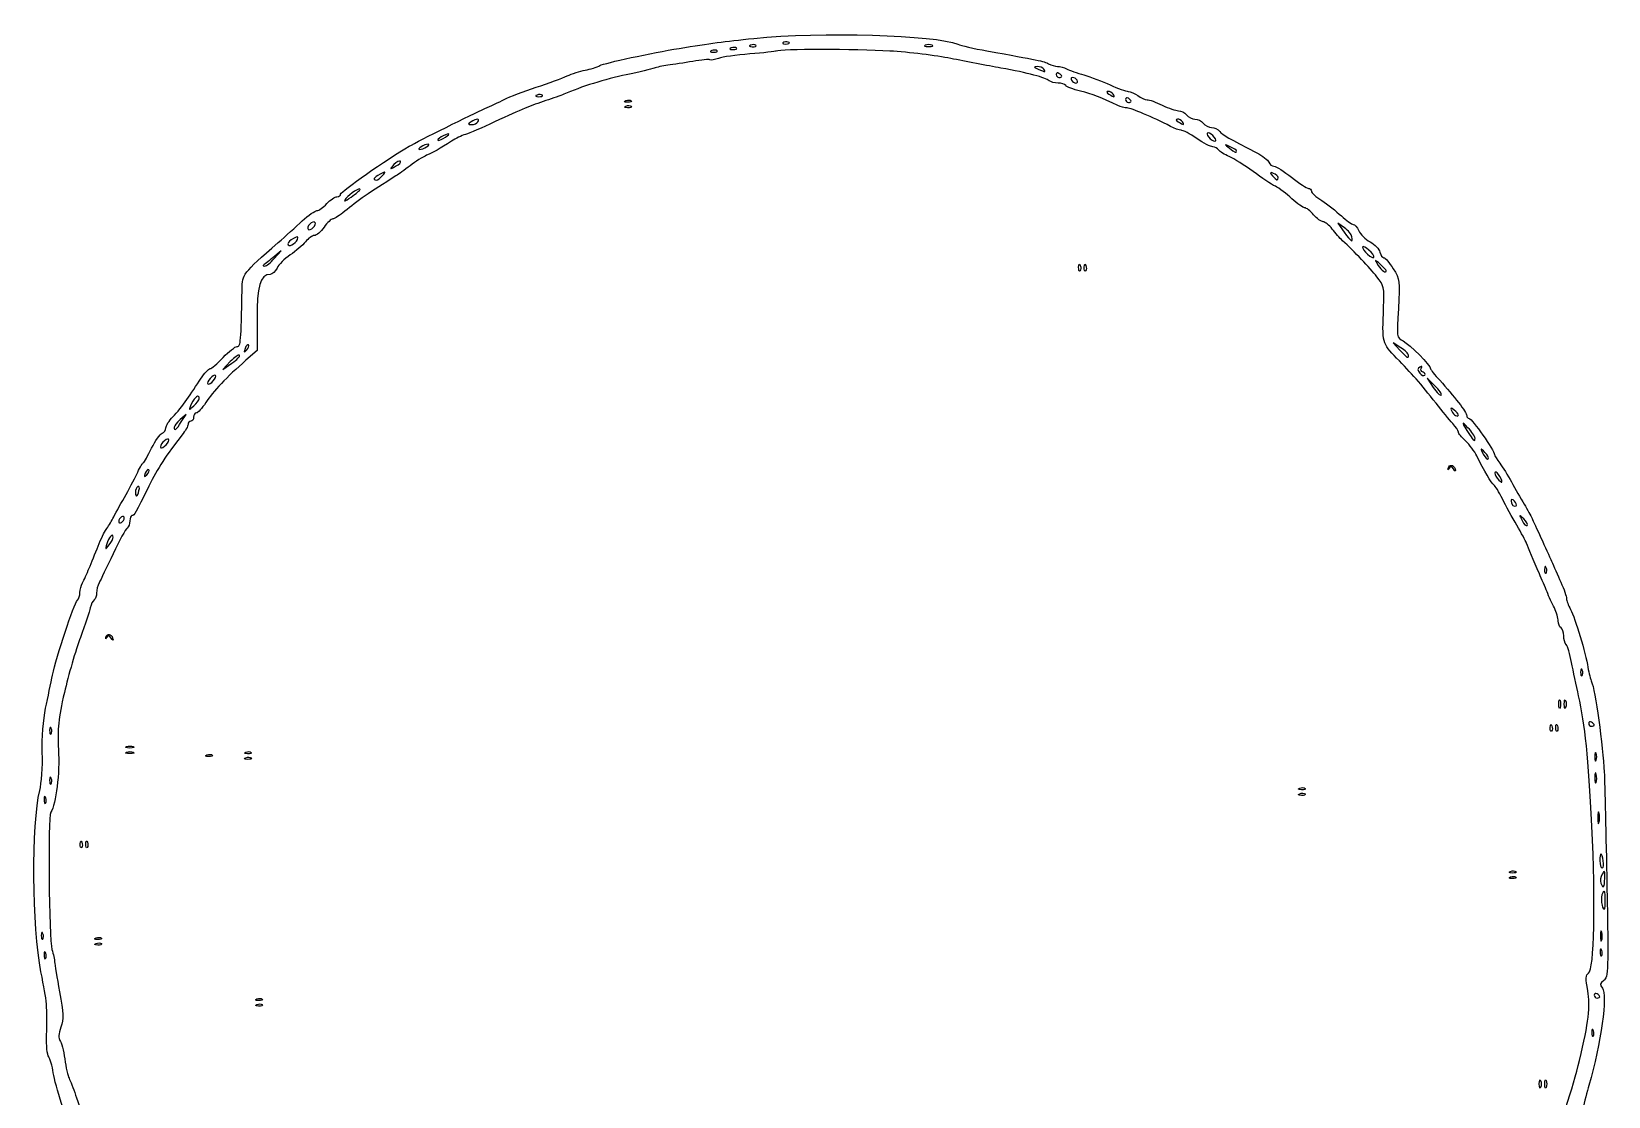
# Model space of a CAD drawing. Extents: x 1 to 569, y 1 to 773.
# Drawn here: x 1 to 569, y 388 to 773 of the extents above; entities that cross this region are included whole.
import ezdxf

# ---------------------------------------------------------------- set-up
doc = ezdxf.new("R2010")
doc.units = 0
doc.layers.add('Image', color=7, linetype='CONTINUOUS')

msp = doc.modelspace()

# ---------------------------------------------------------------- linework, layer by layer
at = {"layer": 'Image', "color": 7}
for points in [[(261.728334, 767.601734)], [(273.728296, 768.60173)], [(325.248961, 767.659847)], [(247.728377, 765.60174)], [(254.728352, 766.601737)], [(365.498827, 758.997595)], [(371.998809, 756.438586)], [(377.498789, 754.997607)], [(184.728579, 749.601794)], [(214.811815, 747.680741)], [(214.811815, 745.680747)], [(390.498752, 749.997623)], [(396.998726, 747.438614)], [(161.49948, 739.997655)], [(415.49867, 739.997655)], [(150.999514, 735.568036)], [(426.99863, 734.497672)], [(142.999545, 730.997683)], [(434.998607, 729.462504)], [(133.56141, 725.769195)], [(127.12715, 720.661436)], [(449.998559, 719.890729)], [(118.999621, 715.60101)], [(102.812168, 702.935272)], [(96.399869, 697.598244)], [(476.597787, 698.522099)], [(88.075405, 690.747811)], [(483.498454, 692.997804)], [(378.077779, 687.581156)], [(380.077776, 687.581156)], [(488.998434, 686.342835)], [(78.80662, 659.524368)], [(75.527031, 655.803983)], [(496.998411, 655.882912)], [(66.999785, 648.242837)], [(502.242169, 649.72025)], [(506.545228, 644.778253)], [(60.999804, 640.152958)], [(54.539618, 631.747997)], [(514.998354, 634.375546)], [(520.998334, 625.942258)], [(49.99984, 625.242908)], [(524.571983, 620.771842)], [(42.806735, 614.524512)], [(511.348363, 615.048048)], [(529.952466, 612.083713)], [(39.289984, 606.999457)], [(535.181614, 603.214759)], [(33.999891, 597.116138)], [(538.571933, 596.771919)], [(29.999904, 590.248283)], [(546.68132, 579.185661)], [(27.349913, 554.048246)], [(559.681276, 542.185782)], [(551.156128, 529.998321)], [(553.156116, 529.998321)], [(7.683089, 521.185849)], [(548.077238, 521.581675)], [(550.077226, 521.581675)], [(563.998194, 522.439327)], [(34.749888, 514.660652)], [(34.749888, 512.660656)], [(77.812251, 512.681498)], [(564.66051, 512.248375)], [(63.812295, 511.681527)], [(77.812251, 510.681532)], [(7.683089, 503.185906)], [(564.691259, 504.729371)], [(5.683096, 496.185924)], [(457.811037, 499.681565)], [(457.811037, 497.681569)], [(565.687519, 490.748441)], [(18.078886, 479.581809)], [(20.078879, 479.581809)], [(567.242931, 473.498496)], [(533.810791, 469.681661)], [(533.810791, 467.681665)], [(567.781662, 467.248519)], [(567.967774, 459.748543)], [(4.683099, 447.186083)], [(23.812424, 445.681738)], [(23.812424, 443.681742)], [(566.691346, 447.729554)], [(5.683096, 440.186108)], [(566.681258, 441.186102)], [(81.812236, 423.681803)], [(81.812236, 421.681815)], [(565.99819, 424.439631)], [(563.68129, 412.186193)], [(544.156145, 392.998757)], [(546.156141, 392.998757)]]:
    msp.add_lwpolyline(points, close=True, dxfattribs=at)
for points in [[(473.96987, 701.730366), (471.565693, 703.414324), (473.85017, 700.206058)], [(88.075405, 690.747811), (90.499713, 693.497805), (87.499722, 690.997808)], [(81.854655, 668.764279), (81.918105, 657.49792), (77.867443, 653.997929)], [(494.248418, 658.527112), (491.498424, 660.286328), (493.922731, 657.642129)], [(72.219466, 653.54478), (69.499778, 650.697699), (72.807342, 652.956902)], [(506.545228, 644.778253), (503.698147, 647.497947), (505.95735, 644.190375)], [(54.539618, 631.747997), (56.309423, 634.497991), (54.154629, 632.593005)]]:
    msp.add_lwpolyline(points, dxfattribs=at)
for points in [[(233.999251, 766.48917), (245.459207, 768.347546), (250.076799, 768.96502), (260.999164, 770.099658)], [(259.811671, 767.680681), (259.013943, 767.361455), (259.25089, 767.1245), (260.415839, 767.076516)], [(261.728334, 767.601734), (261.396041, 767.934024), (260.533536, 767.969551), (259.811671, 767.680681)], [(260.415839, 767.076516), (261.46999, 767.033095), (262.060621, 767.269443), (261.728334, 767.601734)], [(260.999164, 770.099658), (284.835506, 772.575826), (326.695901, 771.371876), (334.498929, 767.985726)], [(271.811632, 768.680677), (271.013905, 768.361452), (271.250852, 768.124496), (272.4158, 768.076512)], [(273.728296, 768.60173), (273.396002, 768.934021), (272.533497, 768.969547), (271.811632, 768.680677)], [(272.4158, 768.076512), (273.469952, 768.033091), (274.060583, 768.269439), (273.728296, 768.60173)], [(322.748964, 767.659847), (322.061471, 767.382436), (322.62397, 767.155463), (323.998963, 767.155463)], [(325.248961, 767.659847), (324.561461, 767.937259), (323.436464, 767.937259), (322.748964, 767.659847)], [(323.998963, 767.155463), (325.373956, 767.155463), (325.936454, 767.382436), (325.248961, 767.659847)], [(334.498929, 767.985726), (335.598928, 767.508378), (340.323913, 766.436056), (344.998895, 765.602788)], [(205.499342, 760.334669), (207.154887, 761.208279), (224.403752, 764.933139), (233.999251, 766.48917)], [(245.165298, 762.386708), (244.798954, 762.608596), (242.024225, 762.354001), (238.999237, 761.820946)], [(245.811713, 765.680687), (245.013986, 765.361461), (245.250932, 765.124506), (246.415881, 765.076522)], [(248.239448, 762.898822), (246.915012, 762.395272), (245.531641, 762.164822), (245.165298, 762.386708)], [(247.728377, 765.60174), (247.396075, 765.934031), (246.533578, 765.969557), (245.811713, 765.680687)], [(246.415881, 765.076522), (247.47004, 765.033098), (248.060663, 765.26945), (247.728377, 765.60174)], [(259.549171, 764.486532), (254.653255, 764.116841), (249.563883, 763.402371), (248.239448, 762.898822)], [(252.811688, 766.680684), (252.013961, 766.361458), (252.250915, 766.124503), (253.415856, 766.076519)], [(254.728352, 766.601737), (254.396058, 766.934028), (253.533561, 766.969554), (252.811688, 766.680684)], [(253.415856, 766.076519), (254.470015, 766.033098), (255.060646, 766.269446), (254.728352, 766.601737)], [(269.075266, 765.544622), (268.73182, 765.332364), (264.445081, 764.856223), (259.549171, 764.486532)], [(309.999005, 765.52423), (297.53322, 766.263337), (270.260157, 766.276927), (269.075266, 765.544622)], [(331.99894, 762.852792), (326.773954, 763.91446), (316.873985, 765.116607), (309.999005, 765.52423)], [(349.998882, 759.403362), (345.323892, 760.238881), (337.223918, 761.791126), (331.99894, 762.852792)], [(344.998895, 765.602788), (363.440729, 762.315719), (365.559142, 761.872617), (367.235252, 760.951673)], [(182.499413, 752.480088), (186.899402, 753.929817), (191.925953, 755.768391), (193.66954, 756.56581)], [(214.999314, 756.990371), (207.483986, 755.416234), (198.513557, 752.620196), (192.499386, 749.977257)], [(193.66954, 756.56581), (195.413134, 757.36323), (198.338125, 758.299981), (200.169522, 758.647481)], [(200.169522, 758.647481), (202.000926, 758.994979), (204.399343, 759.754215), (205.499342, 760.334669)], [(224.99928, 759.362202), (224.174282, 759.036902), (219.674297, 757.969579), (214.999314, 756.990371)], [(229.999266, 760.402703), (228.07427, 760.155726), (225.824277, 759.687501), (224.99928, 759.362202)], [(238.999237, 761.820946), (235.974242, 761.287888), (231.924255, 760.649679), (229.999266, 760.402703)], [(367.448821, 754.82903), (366.104675, 756.005398), (359.876905, 757.637948), (349.998882, 759.403362)], [(363.189817, 759.927307), (361.811329, 759.870007), (361.868434, 759.698202), (363.498839, 758.997595)], [(365.498827, 758.997595), (365.158913, 759.547593), (364.119852, 759.965963), (363.189817, 759.927307)], [(363.498839, 758.997595), (366.17474, 757.847719), (366.209487, 757.847719), (365.498827, 758.997595)], [(367.235252, 760.951673), (368.190291, 760.426928), (369.658884, 759.997591), (370.498814, 759.997591)], [(370.998815, 757.497599), (370.448811, 757.837517), (369.998813, 757.639074), (369.998813, 757.056617)], [(369.998813, 757.056617), (369.998813, 756.47416), (370.448811, 755.997604), (370.998815, 755.997604)], [(370.498814, 759.997591), (371.338744, 759.997591), (372.807336, 759.591452), (373.762376, 759.095058)], [(371.998809, 756.438586), (371.998809, 756.681126), (371.54881, 757.157681), (370.998815, 757.497599)], [(370.998815, 755.997604), (371.54881, 755.997604), (371.998809, 756.196045), (371.998809, 756.438586)], [(373.762376, 759.095058), (374.717408, 758.598666), (377.523794, 757.616009), (379.998786, 756.911376)], [(379.998786, 756.911376), (382.473778, 756.206743), (386.720482, 754.587889), (389.435901, 753.313922)], [(170.999452, 748.082141), (172.924449, 749.051283), (178.099432, 751.03036), (182.499413, 752.480088)], [(370.639791, 753.99761), (369.40726, 753.99761), (367.971322, 754.371749), (367.448821, 754.82903)], [(373.422784, 753.120608), (373.124675, 753.602959), (371.872329, 753.99761), (370.639791, 753.99761)], [(378.731785, 751.088535), (376.109943, 751.723825), (373.720901, 752.638258), (373.422784, 753.120608)], [(375.880767, 755.997604), (375.330771, 755.997604), (375.158879, 755.547606), (375.4988, 754.997607)], [(375.4988, 754.997607), (375.838714, 754.447609), (376.566827, 753.99761), (377.116823, 753.99761)], [(377.498789, 754.997607), (377.158875, 755.547606), (376.430762, 755.997604), (375.880767, 755.997604)], [(377.116823, 753.99761), (377.666818, 753.99761), (377.83871, 754.447609), (377.498789, 754.997607)], [(392.235177, 745.850498), (386.285161, 748.772895), (382.951286, 750.066124), (378.731785, 751.088535)], [(388.689735, 750.982306), (387.974125, 750.973104), (388.09747, 750.580081), (388.998757, 749.997623)], [(390.498752, 749.997623), (390.158831, 750.547621), (389.344776, 750.990729), (388.689735, 750.982306)], [(389.435901, 753.313922), (392.151334, 752.039956), (395.076325, 750.983308), (395.935882, 750.965817)], [(395.935882, 750.965817), (396.795447, 750.948327), (398.372234, 750.273327), (399.439849, 749.465822)], [(163.999477, 744.798594), (165.924466, 745.635403), (169.074456, 747.112999), (170.999452, 748.082141)], [(185.999404, 747.642686), (180.441502, 745.844797), (177.648841, 744.685449), (167.499461, 739.962597)], [(182.811915, 749.680741), (182.014187, 749.361516), (182.251134, 749.124559), (183.416083, 749.076576)], [(184.728579, 749.601791), (184.396277, 749.934081), (183.53378, 749.969608), (182.811915, 749.680741)], [(183.416083, 749.076576), (184.470242, 749.033159), (185.060865, 749.269503), (184.728579, 749.601794)], [(192.499386, 749.977257), (191.399387, 749.493861), (188.474397, 748.443305), (185.999404, 747.642686)], [(215.415983, 747.076576), (214.251034, 747.124554), (214.014087, 747.361516), (214.811815, 747.680741)], [(215.415983, 745.076582), (214.251034, 745.12456), (214.014087, 745.361522), (214.811815, 745.680747)], [(214.811815, 747.680744), (215.53368, 747.969614), (216.396177, 747.934088), (216.728479, 747.601794)], [(214.811815, 745.68075), (215.53368, 745.969621), (216.396177, 745.934094), (216.728479, 745.6018)], [(216.728479, 747.601794), (217.060765, 747.269503), (216.470134, 747.033155), (215.415983, 747.076576)], [(216.728479, 745.6018), (217.060765, 745.26951), (216.470134, 745.033161), (215.415983, 745.076582)], [(388.998757, 749.997623), (390.919868, 748.756102), (391.266045, 748.756102), (390.498752, 749.997623)], [(395.548111, 744.997638), (394.681039, 744.997638), (393.190209, 745.381426), (392.235177, 745.850498)], [(395.998732, 748.497627), (395.448736, 748.837546), (394.998738, 748.639103), (394.998738, 748.056646)], [(394.998738, 748.056646), (394.998738, 747.474189), (395.448736, 746.997632), (395.998732, 746.997632)], [(411.152974, 738.38185), (404.828776, 741.679868), (397.003046, 744.997638), (395.548111, 744.997638)], [(396.998726, 747.438614), (396.998726, 747.681155), (396.548728, 748.15771), (395.998732, 748.497627)], [(395.998732, 746.997632), (396.548728, 746.997632), (396.998726, 747.196074), (396.998726, 747.438614)], [(399.439849, 749.465822), (400.50747, 748.658315), (401.9917, 747.99763), (402.738151, 747.99763)], [(402.738151, 747.99763), (403.484586, 747.99763), (405.9581, 747.097632), (408.23483, 745.997636)], [(408.23483, 745.997636), (410.511553, 744.897639), (413.134715, 743.997642), (414.064052, 743.997642)], [(136.72664, 731.199567), (139.893872, 733.045674), (159.825111, 742.983968), (163.999477, 744.798594)], [(167.499461, 739.962597), (163.09948, 737.915132), (158.383195, 735.897158), (157.018837, 735.478207)], [(158.999491, 739.997655), (157.706803, 739.162258), (157.733202, 739.026167), (159.19047, 739.012971)], [(161.49948, 739.997655), (162.28166, 741.263247), (160.957855, 741.263247), (158.999491, 739.997655)], [(159.19047, 739.012971), (160.120505, 739.004549), (161.159566, 739.447656), (161.49948, 739.997655)], [(413.689653, 740.982339), (412.97405, 740.973136), (413.097387, 740.580113), (413.998674, 739.997655)], [(415.49867, 739.997655), (415.158748, 740.547653), (414.344693, 740.99076), (413.689653, 740.982339)], [(413.998674, 739.997655), (415.919786, 738.756134), (416.26597, 738.756134), (415.49867, 739.997655)], [(414.064052, 743.997642), (414.993404, 743.997642), (416.313977, 743.322644), (416.998665, 742.497647)], [(416.998665, 742.497647), (417.683353, 741.672649), (419.033348, 740.997651), (419.998655, 740.997651)], [(419.998655, 740.997651), (420.963962, 740.997651), (422.313958, 740.322654), (422.998646, 739.497656)], [(422.998646, 739.497656), (423.683333, 738.672659), (425.033329, 737.997661), (425.998636, 737.997661)], [(148.999525, 734.997671), (147.899526, 734.408971), (146.999529, 733.702306), (146.999529, 733.427308)], [(146.999529, 733.427308), (146.999529, 733.152308), (147.899526, 733.408978), (148.999525, 733.997673)], [(150.999514, 735.568036), (150.999514, 735.843036), (150.099517, 735.586366), (148.999525, 734.997671)], [(148.999525, 733.997673), (150.099517, 734.586373), (150.999514, 735.293038), (150.999514, 735.568036)], [(157.018837, 735.478207), (155.654479, 735.059257), (153.404486, 733.974216), (152.018851, 733.067007)], [(415.007939, 736.997664), (414.347566, 736.997664), (412.612829, 737.620548), (411.152974, 738.38185)], [(420.653763, 733.997673), (418.208928, 735.647668), (415.668312, 736.997664), (415.007939, 736.997664)], [(426.489757, 730.997683), (425.724789, 730.997683), (423.098583, 732.347679), (420.653763, 733.997673)], [(424.753753, 735.997667), (424.195919, 735.997667), (424.304211, 735.334409), (424.998642, 734.497672)], [(426.99863, 734.497672), (426.313943, 735.322669), (425.303748, 735.997667), (424.753753, 735.997667)], [(424.998642, 734.497672), (425.68333, 733.672675), (426.693524, 732.997677), (427.24352, 732.997677)], [(425.998636, 737.997661), (426.963943, 737.997661), (428.286106, 737.356198), (428.936774, 736.572187)], [(427.24352, 732.997677), (427.801353, 732.997677), (427.693061, 733.660935), (426.99863, 734.497672)], [(428.936774, 736.572187), (430.031621, 735.252986), (432.094137, 734.060189), (442.298101, 728.845053)], [(111.999639, 713.934596), (111.999639, 714.869566), (128.620876, 726.474903), (136.72664, 731.199567)], [(143.00397, 727.926692), (141.631414, 727.340271), (138.938488, 725.65385), (137.019671, 724.179092)], [(140.999549, 730.997683), (140.174551, 730.464528), (139.949552, 730.028312), (140.499548, 730.028312)], [(140.499548, 730.028312), (141.049551, 730.028312), (142.174547, 730.464528), (142.999545, 730.997683)], [(143.499538, 731.967054), (142.949542, 731.967054), (141.824546, 731.530838), (140.999549, 730.997683)], [(142.999545, 730.997683), (143.824542, 731.530838), (144.049541, 731.967054), (143.499538, 731.967054)], [(152.018851, 733.067007), (147.66609, 730.217139), (145.577541, 729.026245), (143.00397, 727.926692)], [(428.561685, 729.895652), (428.187092, 730.50177), (427.25471, 730.997683), (426.489757, 730.997683)], [(432.370698, 727.44462), (430.650339, 728.186571), (428.936287, 729.289536), (428.561685, 729.895652)], [(432.748614, 731.017665), (430.587991, 732.064702), (430.575729, 732.046238), (432.439743, 730.55285)], [(432.439743, 730.55285), (434.479999, 728.918267), (434.998607, 728.697287), (434.998607, 729.462504)], [(434.998607, 729.462504), (434.998607, 729.718152), (433.98611, 730.417975), (432.748614, 731.017665)], [(442.298101, 728.845053), (444.387835, 727.777014), (446.348471, 726.249436), (446.655077, 725.450434)], [(127.12715, 720.661436), (128.371629, 722.170034), (128.289812, 722.213371), (126.249593, 721.126251)], [(131.225767, 724.571365), (129.575555, 722.843617), (129.602375, 722.816795), (131.83523, 723.961911)], [(133.56141, 725.769195), (133.226213, 726.104396), (132.175174, 725.565372), (131.225767, 724.571365)], [(131.83523, 723.961911), (133.119826, 724.620718), (133.896614, 725.433997), (133.56141, 725.769195)], [(137.019671, 724.179092), (135.100855, 722.704333), (132.812672, 721.047715), (131.934815, 720.497717)], [(440.998588, 722.054025), (437.9736, 724.276901), (434.091043, 726.702666), (432.370698, 727.44462)], [(446.655077, 725.450434), (446.961691, 724.651434), (447.798989, 723.997706), (448.515754, 723.997706)], [(448.515754, 723.997706), (449.232519, 723.997706), (452.09613, 722.197711), (454.879326, 719.997718)], [(131.934815, 720.497717), (122.611677, 714.656535), (117.861965, 711.366405), (113.528689, 707.747757)], [(118.999621, 715.60101), (118.999621, 716.465289), (115.348491, 714.123558), (113.917398, 712.341408)], [(126.249593, 721.126251), (123.922643, 719.886344), (123.349675, 718.997721), (124.877158, 718.997721)], [(124.877158, 718.997721), (125.359811, 718.997721), (126.372308, 719.746393), (127.12715, 720.661436)], [(448.998565, 716.770247), (447.623564, 717.453451), (444.023576, 719.831152), (440.998588, 722.054025)], [(448.357122, 721.413617), (446.984649, 721.940281), (446.922789, 721.793951), (447.979566, 720.520608)], [(447.979566, 720.520608), (449.419689, 718.785369), (449.998559, 718.604774), (449.998559, 719.890729)], [(449.998559, 719.890729), (449.998559, 720.381884), (449.259909, 721.067184), (448.357122, 721.413617)], [(454.998546, 712.271579), (453.073549, 714.06264), (450.373558, 716.087041), (448.998565, 716.770247)], [(454.879326, 719.997718), (457.662522, 717.797725), (460.402923, 715.997731), (460.969104, 715.997731)], [(106.99966, 710.497748), (108.291403, 711.872743), (109.94484, 712.99774), (110.673958, 712.99774)], [(110.673958, 712.99774), (111.403083, 712.99774), (111.999639, 713.419325), (111.999639, 713.934596)], [(113.917398, 712.341408), (112.911478, 711.088746), (113.443714, 711.23791), (115.749627, 712.854904)], [(115.749627, 712.854904), (117.537126, 714.108363), (118.999621, 715.344112), (118.999621, 715.60101)], [(459.568191, 709.006427), (458.979878, 709.011227), (456.923535, 710.480515), (454.998546, 712.271579)], [(460.969104, 715.997731), (461.535285, 715.997731), (461.998521, 715.553377), (461.998521, 715.010279)], [(461.998521, 715.010279), (461.998521, 714.467179), (463.686015, 712.934103), (465.748509, 711.60344)], [(465.748509, 711.60344), (467.811002, 710.272777), (470.988764, 707.79214), (472.810209, 706.090912)], [(98.150581, 704.247768), (100.400221, 706.310261), (102.783128, 707.997756), (103.445939, 707.997756)], [(103.445939, 707.997756), (104.108749, 707.997756), (105.707909, 709.122753), (106.99966, 710.497748)], [(113.528689, 707.747757), (111.717505, 706.235261), (109.763169, 704.997765), (109.18573, 704.997765)], [(462.811571, 706.49776), (461.616022, 707.872757), (460.156504, 709.001656), (459.568191, 709.006427)], [(466.241895, 703.951528), (465.550757, 703.97696), (464.007112, 705.122765), (462.811571, 706.49776)], [(472.810209, 706.090912), (474.631638, 704.389685), (476.553784, 702.997772), (477.081632, 702.997772)], [(89.509813, 696.497795), (92.012593, 698.697785), (95.90094, 702.185274), (98.150581, 704.247768)], [(100.187177, 702.060275), (99.93718, 701.310278), (100.312179, 700.935279), (101.062176, 701.185278)], [(101.937176, 703.810269), (101.215303, 703.569645), (100.427798, 702.782148), (100.187177, 702.060275)], [(101.062176, 701.185278), (101.784042, 701.425902), (102.571554, 702.213399), (102.812168, 702.935272)], [(102.812168, 702.935272), (103.062173, 703.685269), (102.687174, 704.060268), (101.937176, 703.810269)], [(105.999658, 701.997775), (104.824764, 700.34778), (103.251787, 698.997784), (102.504159, 698.997784)], [(109.18573, 704.997765), (108.608292, 704.997765), (107.174559, 703.64777), (105.999658, 701.997775)], [(469.498497, 701.332768), (468.398498, 702.747654), (466.933025, 703.926096), (466.241895, 703.951528)], [(473.249115, 697.129023), (472.286268, 698.026198), (470.598496, 699.917883), (469.498497, 701.332768)], [(473.85017, 700.206058), (476.404865, 696.618327), (476.923885, 696.300231), (476.597787, 698.522099)], [(476.597787, 698.522099), (476.474734, 699.360468), (475.292176, 700.804189), (473.96987, 701.730366)], [(477.081632, 702.997772), (477.609473, 702.997772), (478.50503, 701.980111), (479.071736, 700.736303)], [(479.071736, 700.736303), (479.638457, 699.492495), (481.471931, 697.688679), (483.146136, 696.727819)], [(76.475853, 679.623809), (76.586582, 685.161274), (76.530602, 685.088831), (89.509813, 696.497795)], [(94.977191, 697.985745), (93.889574, 697.403665), (92.999702, 696.50738), (92.999702, 695.993992)], [(92.999702, 695.993992), (92.999702, 694.616336), (95.754338, 695.916014), (96.399869, 697.598244)], [(99.322264, 696.747792), (98.319848, 695.510296), (95.836921, 693.381045), (93.804652, 692.016124)], [(96.399869, 697.598244), (96.844917, 698.758024), (96.563458, 698.834686), (94.977191, 697.985745)], [(102.504159, 698.997784), (101.756532, 698.997784), (100.324681, 697.985288), (99.322264, 696.747792)], [(485.633848, 684.148402), (483.112063, 687.265512), (477.324182, 693.331883), (473.249115, 697.129023)], [(480.688483, 694.9978), (480.13848, 694.9978), (480.502972, 694.097803), (481.498458, 692.997804)], [(483.498454, 692.997804), (482.502968, 694.097803), (481.238479, 694.9978), (480.688483, 694.9978)], [(483.146136, 696.727819), (484.820325, 695.766967), (486.42448, 694.084633), (486.710912, 692.989306)], [(84.083063, 688.247821), (83.853902, 688.110317), (84.112988, 687.997817), (84.658746, 687.997817)], [(87.499722, 690.997808), (85.849728, 689.622814), (84.312233, 688.385318), (84.083063, 688.247821)], [(84.658746, 687.997817), (85.204542, 687.997817), (86.742037, 689.235313), (88.075405, 690.747811)], [(93.804652, 692.016124), (91.772384, 690.651204), (89.644535, 688.513711), (89.076105, 687.266142)], [(378.077742, 687.581156), (378.125742, 688.74609), (378.362681, 688.983052), (378.681895, 688.185317)], [(378.681895, 688.185317), (378.970764, 687.463444), (378.935244, 686.600947), (378.602995, 686.26866)], [(380.077731, 687.581156), (380.12573, 688.74609), (380.36267, 688.983052), (380.681891, 688.185317)], [(380.681891, 688.185317), (380.97076, 687.463444), (380.93524, 686.600947), (380.602991, 686.26866)], [(481.498458, 692.997804), (482.493945, 691.897805), (483.758434, 690.997808), (484.308429, 690.997808)], [(484.308429, 690.997808), (484.858425, 690.997808), (484.493941, 691.897805), (483.498454, 692.997804)], [(486.856794, 688.592828), (484.722751, 690.491049), (484.720051, 690.489819), (486.097331, 688.247821)], [(486.097331, 688.247821), (487.271977, 686.335687), (488.998434, 685.202021), (488.998434, 686.342835)], [(486.710912, 692.989306), (486.997351, 691.893987), (487.623569, 690.997808), (488.102525, 690.997808)], [(488.998434, 686.342835), (488.998434, 686.532592), (488.034695, 687.545089), (486.856794, 688.592828)], [(488.102525, 690.997808), (488.581473, 690.997808), (490.100578, 689.212153), (491.478316, 687.029683)], [(86.544218, 684.997827), (83.087824, 684.997827), (81.788566, 680.500264), (81.854655, 668.764279)], [(89.076105, 687.266142), (88.507674, 686.018566), (87.368323, 684.997827), (86.544218, 684.997827)], [(378.602995, 686.26866), (378.270709, 685.936366), (378.034362, 686.526989), (378.077779, 687.581156)], [(380.602991, 686.26866), (380.270705, 685.936366), (380.034351, 686.526989), (380.077776, 687.581156)], [(488.030825, 673.148435), (488.319544, 680.211672), (488.13554, 681.056102), (485.633848, 684.148402)], [(491.478316, 687.029683), (493.870111, 683.24083), (493.954478, 682.590852), (493.345788, 672.642546)], [(74.705818, 658.997915), (75.970992, 658.997915), (76.091479, 660.401926), (76.475853, 679.623809)], [(492.72047, 654.820421), (487.529587, 660.104476), (487.502032, 660.212191), (488.030825, 673.148435)], [(493.345788, 672.642546), (492.71732, 662.371119), (492.74222, 662.205925), (495.103355, 660.979416)], [(78.80662, 659.524368), (78.498731, 659.832257), (77.939578, 659.277259), (77.564047, 658.291042)], [(78.123837, 657.731244), (78.80725, 658.409587), (79.114509, 659.216479), (78.80662, 659.524368)], [(495.103355, 660.979416), (497.508815, 659.729883), (504.998381, 652.132062), (504.998381, 650.941366)], [(77.867443, 653.997929), (71.02477, 648.085495), (65.879461, 642.672635), (63.371277, 638.747972)], [(64.930019, 650.997938), (65.425627, 650.997938), (67.536795, 652.797932), (69.621502, 654.997923)], [(69.621502, 654.997923), (71.706208, 657.197921), (73.994151, 658.997915), (74.705818, 658.997915)], [(75.527031, 655.803983), (75.203699, 656.127307), (73.715294, 655.11067), (72.219466, 653.54478)], [(72.807342, 652.956902), (74.626503, 654.199468), (75.850362, 655.480651), (75.527031, 655.803983)], [(77.564047, 658.291042), (77.021363, 656.865844), (77.136226, 656.75099), (78.123837, 657.731244)], [(506.951697, 638.497976), (501.343672, 645.631713), (498.159535, 649.283759), (492.72047, 654.820421)], [(493.922731, 657.642129), (496.543958, 654.783146), (496.998411, 654.523204), (496.998411, 655.882912)], [(496.998411, 655.882912), (496.998411, 656.369646), (495.760915, 657.559547), (494.248418, 658.527112)], [(61.512239, 647.24795), (62.89641, 649.310444), (64.434411, 650.997938), (64.930019, 650.997938)], [(66.999785, 648.242837), (66.999785, 648.800663), (66.336528, 648.692371), (65.49979, 647.997948)], [(65.49979, 645.997952), (66.324787, 646.682639), (66.999785, 647.692834), (66.999785, 648.242837)], [(501.104348, 651.563414), (500.172889, 650.987746), (500.170181, 650.495875), (501.092348, 649.384753)], [(501.092348, 649.384753), (501.747426, 648.595426), (502.556778, 648.247097), (502.890902, 648.610681)], [(501.646671, 651.237855), (502.04672, 651.885155), (501.832753, 652.013592), (501.104348, 651.563414)], [(502.242162, 649.72025), (501.551234, 649.966931), (501.283267, 650.649849), (501.646671, 651.237855)], [(502.890902, 648.610681), (503.225026, 648.974272), (502.933127, 649.473583), (502.242169, 649.72025)], [(504.998381, 650.941366), (504.998381, 650.591214), (506.460876, 648.722565), (508.248375, 646.788779)], [(56.541494, 639.837224), (57.891232, 641.850622), (60.128069, 645.185457), (61.512239, 647.24795)], [(65.49979, 647.997948), (64.674793, 647.31326), (63.999795, 646.303058), (63.999795, 645.753062)], [(63.999795, 645.753062), (63.999795, 645.195237), (64.663053, 645.303521), (65.49979, 645.997952)], [(505.95735, 644.190375), (507.199916, 642.371226), (508.481099, 641.147357), (508.804431, 641.470696)], [(508.804431, 641.470696), (509.127762, 641.794028), (508.111126, 643.282428), (506.545228, 644.778253)], [(508.248375, 646.788779), (513.433806, 641.179), (517.998344, 635.222354), (517.998344, 634.06525)], [(51.543633, 633.632704), (52.942717, 635.031787), (55.191756, 637.823818), (56.541494, 639.837224)], [(58.286367, 638.368264), (57.099824, 635.812114), (57.116448, 635.793552), (59.036365, 637.531056)], [(60.999804, 640.152958), (60.999804, 641.901915), (59.455022, 640.885878), (58.286367, 638.368264)], [(59.036365, 637.531056), (60.116258, 638.508348), (60.999804, 639.688199), (60.999804, 640.152958)], [(63.371277, 638.747972), (62.053173, 636.685479), (60.53037, 634.997984), (59.98727, 634.997984)], [(512.94033, 631.212716), (511.808419, 632.469622), (509.113527, 635.747982), (506.951697, 638.497976)], [(513.475468, 636.016984), (512.202123, 637.07376), (512.05579, 637.0119), (512.582461, 635.639427)], [(48.999843, 629.650441), (48.999843, 630.441599), (50.144548, 632.233613), (51.543633, 633.632704)], [(54.154629, 632.593005), (52.969492, 631.545265), (51.999833, 630.307769), (51.999833, 629.843011)], [(51.999833, 629.843011), (51.999833, 628.376218), (52.714746, 628.912444), (54.539618, 631.747997)], [(57.999822, 631.997994), (57.449816, 631.997994), (56.999817, 631.500461), (56.999817, 630.892363)], [(58.999819, 633.497989), (58.999819, 632.672992), (58.54982, 631.997994), (57.999822, 631.997994)], [(59.98727, 634.997984), (59.444172, 634.997984), (58.999819, 634.322987), (58.999819, 633.497989)], [(512.582461, 635.639427), (513.120345, 634.237697), (514.998354, 633.255215), (514.998354, 634.375546)], [(514.998354, 628.137051), (514.998354, 628.571765), (514.072242, 629.955826), (512.94033, 631.212716)], [(514.998354, 634.375546), (514.998354, 634.583198), (514.313051, 635.321848), (513.475468, 636.016984)], [(518.42753, 629.692246), (515.889021, 632.462752), (516.084845, 631.607185), (518.988888, 627.239702)], [(517.998344, 634.06525), (517.998344, 633.478264), (518.411113, 632.997996), (518.915599, 632.997996)], [(518.915599, 632.997996), (519.858346, 632.997996), (527.998309, 621.366111), (527.998309, 620.018942)], [(54.749825, 626.954725), (49.185587, 619.951195), (45.98097, 615.009911), (42.85966, 608.620974)], [(43.856962, 622.32016), (45.152345, 624.972316), (46.839423, 627.382951), (47.606023, 627.67713)], [(47.606023, 627.67713), (48.372624, 627.971302), (48.999843, 628.859299), (48.999843, 629.650441)], [(49.99984, 625.242908), (49.99984, 625.800734), (49.336582, 625.692449), (48.499845, 624.998019)], [(56.999817, 630.892363), (56.999817, 630.284249), (55.987321, 628.51232), (54.749825, 626.954725)], [(517.585665, 624.922329), (516.162635, 626.255705), (514.998354, 627.702323), (514.998354, 628.137051)], [(520.998334, 625.942258), (520.998334, 626.461587), (519.841478, 628.149081), (518.42753, 629.692246)], [(518.988888, 627.239702), (520.631323, 624.76957), (520.998334, 624.532608), (520.998334, 625.942258)], [(40.789582, 616.962995), (41.181257, 617.257271), (42.561578, 619.667996), (43.856962, 622.32016)], [(48.499845, 624.998019), (47.674848, 624.313331), (46.99985, 623.303137), (46.99985, 622.753134)], [(46.99985, 622.753134), (46.99985, 622.195308), (47.663107, 622.3036), (48.499845, 622.998023)], [(48.499845, 622.998023), (49.324842, 623.682711), (49.99984, 624.692912), (49.99984, 625.242908)], [(521.639282, 619.498039), (520.83281, 621.148034), (519.008681, 623.588961), (517.585665, 624.922329)], [(524.571983, 620.771842), (522.844236, 622.422055), (522.817416, 622.395235), (523.962535, 620.162387)], [(523.962535, 620.162387), (524.621333, 618.877791), (525.434615, 618.101003), (525.769819, 618.4362)], [(525.769819, 618.4362), (526.105016, 618.771396), (525.565985, 619.822435), (524.571983, 620.771842)], [(527.998309, 620.018942), (527.998309, 619.605784), (528.855564, 618.177931), (529.903326, 616.845927)], [(38.497089, 612.96301), (39.366286, 614.868731), (40.397907, 616.668726), (40.789582, 616.962995)], [(42.806735, 614.524512), (42.498849, 614.832401), (41.939689, 614.277403), (41.56416, 613.291186)], [(42.123953, 612.731388), (42.807369, 613.409723), (43.114621, 614.216623), (42.806735, 614.524512)], [(511.694412, 615.086223), (511.34129, 614.35019), (511.219026, 614.336713), (511.348363, 615.048048)], [(511.348363, 615.048048), (511.627819, 616.585078), (513.375044, 616.424684), (513.799482, 614.823049)], [(513.195539, 614.861224), (512.522229, 615.822218), (512.07937, 615.888601), (511.694412, 615.086223)], [(513.799482, 614.823049), (514.076637, 613.777237), (513.949377, 613.785277), (513.195539, 614.861224)], [(527.77055, 609.085957), (526.882763, 609.688865), (524.240874, 614.175291), (521.639282, 619.498039)], [(529.903326, 616.845927), (530.95108, 615.513917), (532.863574, 612.490759), (534.153307, 610.127794)], [(34.025344, 604.498087), (35.615608, 607.248073), (37.627893, 611.057296), (38.497089, 612.96301)], [(42.85966, 608.620974), (38.022196, 598.719251), (37.608296, 597.998105), (36.762755, 597.998105)], [(38.906617, 608.440434), (38.407911, 608.132215), (37.999879, 607.231596), (37.999879, 606.439058)], [(39.289984, 606.999457), (39.577838, 608.100213), (39.405323, 608.748653), (38.906617, 608.440434)], [(41.56416, 613.291186), (41.021476, 611.865988), (41.13634, 611.751134), (42.123953, 612.731388)], [(530.875413, 603.998086), (529.643857, 606.473078), (528.246671, 608.762618), (527.77055, 609.085957)], [(528.274789, 613.607865), (527.96597, 613.299054), (528.282814, 612.360522), (528.978249, 611.522235)], [(529.952466, 612.083713), (529.338555, 613.230804), (528.5836, 613.916684), (528.274789, 613.607865)], [(528.978249, 611.522235), (530.776061, 609.356001), (531.262306, 609.636246), (529.952466, 612.083713)], [(534.153307, 610.127794), (535.443048, 607.764837), (537.489312, 604.181483), (538.700565, 602.164799)], [(29.873571, 596.998111), (30.566783, 598.373104), (32.435081, 601.748093), (34.025344, 604.498087)], [(37.999879, 606.439058), (37.999879, 604.369312), (38.679373, 604.664474), (39.289984, 606.999457)], [(536.052204, 594.498114), (534.436521, 597.248108), (532.106954, 601.523094), (530.875413, 603.998086)], [(535.181614, 603.214759), (534.464061, 603.932319), (533.99829, 603.991359), (533.99829, 603.364758)], [(533.99829, 603.364758), (533.99829, 602.02998), (535.180894, 600.847376), (535.848287, 601.514762)], [(535.848287, 601.514762), (536.132453, 601.798921), (535.832462, 602.563918), (535.181614, 603.214759)], [(27.494177, 592.998119), (28.109632, 593.823116), (29.180358, 595.62311), (29.873571, 596.998111)], [(32.999894, 597.498104), (32.449896, 597.158191), (31.999898, 596.430078), (31.999898, 595.880082)], [(33.999891, 597.116138), (33.999891, 597.666134), (33.549892, 597.838026), (32.999894, 597.498104)], [(32.999894, 595.498116), (33.549892, 595.83803), (33.999891, 596.566142), (33.999891, 597.116138)], [(36.762755, 597.998105), (36.343176, 597.998105), (35.999885, 597.124666), (35.999885, 596.057134)], [(538.571933, 596.771919), (536.844194, 598.422131), (536.817374, 598.395312), (537.962485, 596.162464)], [(538.700565, 602.164799), (539.911819, 600.148116), (541.189777, 597.823108), (541.540469, 596.998111)], [(541.540469, 596.998111), (541.891167, 596.173114), (543.33495, 593.023124), (544.748883, 589.998128)], [(24.551729, 586.998138), (25.554621, 589.47313), (26.878723, 592.173121), (27.494177, 592.998119)], [(29.999904, 590.248283), (29.999904, 591.898787), (28.239218, 590.020951), (27.670354, 587.763721)], [(35.026942, 593.514837), (34.491823, 593.184118), (32.205691, 588.995074), (29.946646, 584.205852)], [(31.999898, 595.880082), (31.999898, 595.330086), (32.449896, 595.158194), (32.999894, 595.498116)], [(35.999885, 596.057134), (35.999885, 594.989595), (35.56206, 593.845556), (35.026942, 593.514837)], [(539.557782, 587.99814), (539.245401, 588.823137), (537.667886, 591.748128), (536.052204, 594.498114)], [(537.962485, 596.162464), (538.621283, 594.877868), (539.434573, 594.10108), (539.769769, 594.436277)], [(539.769769, 594.436277), (540.104973, 594.771473), (539.565942, 595.822512), (538.571933, 596.771919)], [(21.31567, 578.998161), (22.092611, 580.923157), (23.548838, 584.523146), (24.551729, 586.998138)], [(27.670354, 587.763721), (27.119502, 585.577965), (27.15048, 585.566535), (28.549646, 587.439272)], [(28.549646, 587.439272), (29.347288, 588.506886), (29.999904, 589.770939), (29.999904, 590.248283)], [(544.188455, 576.998173), (542.103897, 581.768645), (540.240573, 586.194883), (539.557782, 587.99814)], [(544.748883, 589.998128), (546.162824, 586.973141), (547.894418, 583.148153), (548.596881, 581.498158)], [(29.946646, 584.205852), (27.687602, 579.41663), (25.425435, 574.716785), (24.919609, 573.761753)], [(546.681357, 579.185661), (546.362143, 579.983396), (546.125181, 579.746441), (546.077204, 578.581492)], [(548.596881, 581.498158), (549.299351, 579.848163), (550.802024, 576.443594), (551.936163, 573.93246)], [(18.951497, 573.761753), (19.474851, 574.716785), (20.538729, 577.073172), (21.31567, 578.998161)], [(546.950561, 570.498191), (546.272571, 572.148186), (545.029622, 575.073176), (544.188455, 576.998173)], [(546.077204, 578.581492), (546.033779, 577.527341), (546.270133, 576.93671), (546.60242, 577.268997)], [(546.60242, 577.268997), (546.934706, 577.601298), (546.970226, 578.463795), (546.68132, 579.185661)], [(17.068355, 567.448198), (17.580727, 567.970699), (17.999942, 569.214307), (17.999942, 570.211759)], [(17.999942, 570.211759), (17.999942, 571.209219), (18.428142, 572.806713), (18.951497, 573.761753)], [(23.999923, 570.070782), (23.999923, 568.995773), (23.603655, 567.871332), (23.119328, 567.571993)], [(24.919609, 573.761753), (24.413782, 572.806713), (23.999923, 571.145776), (23.999923, 570.070782)], [(549.59074, 564.66717), (548.816623, 566.224232), (547.628537, 568.848196), (546.950561, 570.498191)], [(551.936163, 573.93246), (553.070302, 571.421318), (553.998229, 568.790754), (553.998229, 568.086769)], [(8.116293, 540.498287), (9.460818, 546.956329), (15.857536, 566.213455), (17.068355, 567.448198)], [(21.739724, 564.762989), (21.46527, 563.517363), (19.851407, 558.701576), (18.153362, 554.061251)], [(23.119328, 567.571993), (22.635, 567.272661), (22.014179, 566.008615), (21.739724, 564.762989)], [(550.998238, 559.976205), (550.998238, 560.999171), (550.364865, 563.110107), (549.59074, 564.66717)], [(553.998229, 568.086769), (553.998229, 567.382783), (554.632877, 565.612354), (555.408554, 564.152499)], [(555.408554, 564.152499), (557.152096, 560.871079), (560.905722, 548.412269), (561.692634, 543.294758)], [(551.998233, 557.498235), (551.448237, 557.838149), (550.998238, 558.953238), (550.998238, 559.976205)], [(552.998227, 554.639222), (552.998227, 555.87176), (552.548228, 557.158314), (551.998233, 557.498235)], [(18.153362, 554.061251), (16.455317, 549.420918), (13.86736, 540.469817), (12.402344, 534.16992)], [(27.695962, 554.086421), (27.342839, 553.350396), (27.220575, 553.336911), (27.349913, 554.048246)], [(27.349913, 554.048246), (27.629371, 555.585269), (29.376595, 555.424882), (29.801035, 553.823247)], [(29.197089, 553.861422), (28.523779, 554.822416), (28.080915, 554.888798), (27.695962, 554.086421)], [(29.801035, 553.823247), (30.07818, 552.777428), (29.950927, 552.785468), (29.197089, 553.861422)], [(553.887154, 551.448252), (553.398261, 551.970753), (552.998227, 553.406683), (552.998227, 554.639222)], [(555.823648, 544.998273), (555.247515, 548.02326), (554.376085, 550.925751), (553.887154, 551.448252)], [(5.621056, 528.498325), (6.420905, 532.348311), (7.543762, 537.748293), (8.116293, 540.498287)], [(558.33002, 532.998311), (557.527665, 536.573302), (556.399796, 541.973285), (555.823648, 544.998273)], [(559.07716, 541.581613), (559.033735, 540.527454), (559.270089, 539.936831), (559.602376, 540.269118)], [(559.681321, 542.185782), (559.362099, 542.983509), (559.125137, 542.746562), (559.07716, 541.581613)], [(559.602376, 540.269118), (559.93467, 540.601419), (559.97019, 541.463916), (559.681276, 542.185782)], [(561.692634, 543.294758), (562.013708, 541.206697), (562.620876, 538.820595), (563.04191, 537.992297)], [(563.04191, 537.992297), (564.221513, 535.671572), (567.185624, 514.448958), (567.580243, 505.498396)], [(12.402344, 534.16992), (10.183633, 524.62896), (9.825989, 521.194009), (10.261341, 513.606981)], [(551.156128, 529.998321), (551.156128, 531.373314), (551.383107, 531.935812), (551.660516, 531.248319)], [(551.660516, 528.748322), (551.383107, 528.060829), (551.156128, 528.623327), (551.156128, 529.998321)], [(551.660516, 531.248319), (551.937925, 530.560819), (551.937925, 529.435822), (551.660516, 528.748322)], [(553.156116, 529.998321), (553.156116, 531.373314), (553.383096, 531.935812), (553.660505, 531.248319)], [(553.660505, 528.748322), (553.383096, 528.060829), (553.156116, 528.623327), (553.156116, 529.998321)], [(553.660505, 531.248319), (553.937914, 530.560819), (553.937914, 529.435822), (553.660505, 528.748322)], [(563.118957, 485.998459), (561.868224, 510.942824), (560.694282, 522.464085), (558.33002, 532.998311)], [(4.441397, 512.498379), (4.284775, 517.631423), (4.791627, 524.505961), (5.621056, 528.498325)], [(562.9982, 523.498339), (562.448197, 523.83826), (561.998198, 523.639818), (561.998198, 523.057363)], [(563.998194, 522.439327), (563.998194, 522.681861), (563.548196, 523.158425), (562.9982, 523.498339)], [(7.078925, 520.581681), (7.035504, 519.527522), (7.271852, 518.936898), (7.604142, 519.269185)], [(7.683089, 521.185849), (7.363864, 521.983576), (7.126909, 521.746629), (7.078925, 520.581681)], [(7.604142, 519.269185), (7.936433, 519.601486), (7.971959, 520.463984), (7.683089, 521.185849)], [(548.602453, 520.269179), (548.270167, 519.936893), (548.033813, 520.527523), (548.077238, 521.581675)], [(548.077193, 521.581675), (548.125193, 522.746624), (548.362132, 522.983571), (548.681353, 522.185843)], [(548.681353, 522.185843), (548.970222, 521.463978), (548.934702, 520.601481), (548.602453, 520.269179)], [(550.60245, 520.269179), (550.270156, 519.936893), (550.033809, 520.527523), (550.077226, 521.581675)], [(550.077189, 521.581675), (550.125189, 522.746624), (550.362128, 522.983571), (550.681349, 522.185843)], [(550.681349, 522.185843), (550.970218, 521.463978), (550.934699, 520.601481), (550.60245, 520.269179)], [(561.998198, 523.057363), (561.998198, 522.474907), (562.448197, 521.998344), (562.9982, 521.998344)], [(562.9982, 521.998344), (563.548196, 521.998344), (563.998194, 522.196786), (563.998194, 522.439327)], [(3.517182, 498.797355), (4.176537, 501.382927), (4.592433, 507.548395), (4.441397, 512.498379)], [(10.261341, 513.606981), (10.747441, 505.135563), (9.389776, 494.056201), (7.488644, 490.9801)], [(35.999885, 514.156264), (34.624889, 514.156264), (34.062391, 514.383243), (34.749888, 514.660652)], [(35.999885, 512.156268), (34.624889, 512.156268), (34.062391, 512.383247), (34.749888, 512.660656)], [(34.749888, 514.660652), (35.437387, 514.938061), (36.562383, 514.938061), (37.249881, 514.660652)], [(34.749888, 512.660656), (35.437387, 512.938065), (36.562383, 512.938065), (37.249881, 512.660656)], [(37.249881, 514.660652), (37.937378, 514.383243), (37.37488, 514.156264), (35.999885, 514.156264)], [(37.249881, 512.660656), (37.937378, 512.383247), (37.37488, 512.156268), (35.999885, 512.156268)], [(63.812295, 511.681489), (64.534168, 511.970358), (65.396665, 511.934838), (65.728956, 511.602589)], [(78.416419, 512.077338), (77.251478, 512.125338), (77.014523, 512.362277), (77.812251, 512.681498)], [(77.812251, 512.681453), (78.534124, 512.970323), (79.396621, 512.934803), (79.728915, 512.602554)], [(79.728915, 512.602554), (80.061201, 512.270267), (79.470578, 512.033921), (78.416419, 512.077338)], [(564.66051, 512.248375), (564.3831, 512.935875), (564.156121, 512.373377), (564.156121, 510.998384)], [(564.66051, 509.748385), (564.937919, 510.435886), (564.937919, 511.560882), (564.66051, 512.248375)], [(64.416461, 511.077374), (63.251521, 511.125373), (63.014565, 511.362313), (63.812295, 511.681527)], [(65.728956, 511.602589), (66.061246, 511.270303), (65.470623, 511.033949), (64.416461, 511.077374)], [(78.416419, 510.077372), (77.251478, 510.125372), (77.014523, 510.362311), (77.812251, 510.681532)], [(77.812251, 510.681495), (78.534124, 510.970364), (79.396621, 510.934844), (79.728915, 510.602595)], [(79.728915, 510.602595), (80.061201, 510.270301), (79.470578, 510.033954), (78.416419, 510.077372)], [(564.156121, 510.998384), (564.156121, 509.623383), (564.3831, 509.060885), (564.66051, 509.748385)], [(7.078925, 502.581738), (7.035504, 501.527579), (7.271852, 500.936949), (7.604142, 501.269243)], [(7.683089, 503.185906), (7.363864, 503.983634), (7.126909, 503.746687), (7.078925, 502.581738)], [(7.604142, 501.269243), (7.936433, 501.601529), (7.971959, 502.464041), (7.683089, 503.185906)], [(564.193141, 503.498408), (564.172741, 501.848406), (564.380205, 501.052351), (564.654135, 501.729381)], [(564.691184, 504.729371), (564.43764, 505.702336), (564.213526, 505.148403), (564.193141, 503.498408)], [(564.654135, 501.729381), (564.928049, 502.406404), (564.944721, 503.756407), (564.691259, 504.729371)], [(567.580243, 505.498396), (567.77423, 501.098408), (568.206933, 482.667517), (568.541792, 464.540848)], [(3.926898, 433.498627), (0.791528, 449.155914), (0.552986, 487.173645), (3.517182, 498.797355)], [(5.078931, 495.581756), (5.03551, 494.527604), (5.271858, 493.936974), (5.604149, 494.26926)], [(5.683096, 496.185924), (5.363871, 496.983651), (5.126915, 496.746705), (5.078931, 495.581756)], [(5.604149, 494.26926), (5.936439, 494.601554), (5.971965, 495.464059), (5.683096, 496.185924)], [(458.415205, 499.077405), (457.250256, 499.125404), (457.013309, 499.362344), (457.811037, 499.681565)], [(458.415205, 497.077416), (457.250256, 497.125416), (457.013309, 497.362355), (457.811037, 497.681569)], [(457.811037, 499.681528), (458.532902, 499.970397), (459.395407, 499.934877), (459.727701, 499.602628)], [(457.811037, 497.681532), (458.532902, 497.970401), (459.395407, 497.934881), (459.727701, 497.602632)], [(459.727701, 499.602628), (460.059987, 499.270334), (459.469356, 499.033987), (458.415205, 499.077405)], [(459.727701, 497.602632), (460.059987, 497.270345), (459.469356, 497.033991), (458.415205, 497.077416)], [(7.488644, 490.9801), (6.45168, 489.302266), (6.826789, 445.101442), (7.908398, 441.518434)], [(565.687519, 490.748441), (565.435992, 491.710943), (565.230193, 490.923446), (565.230193, 488.998449)], [(565.230193, 488.998449), (565.230193, 487.073453), (565.435992, 486.285956), (565.687519, 487.248457)], [(565.687519, 487.248457), (565.939038, 488.210952), (565.939038, 489.785947), (565.687519, 490.748441)], [(561.949141, 432.968326), (563.956127, 434.208717), (564.49374, 458.580107), (563.118957, 485.998459)], [(18.604104, 478.269314), (18.271813, 477.937027), (18.035465, 478.52765), (18.078886, 479.581809)], [(18.078889, 479.581809), (18.126867, 480.746758), (18.363829, 480.983705), (18.683054, 480.185978)], [(18.683054, 480.185978), (18.971924, 479.464112), (18.936398, 478.6016), (18.604104, 478.269314)], [(20.604098, 478.269314), (20.271807, 477.937027), (20.035459, 478.52765), (20.078879, 479.581809)], [(20.078882, 479.581809), (20.12686, 480.746758), (20.363823, 480.983705), (20.683048, 480.185978)], [(20.683048, 480.185978), (20.971918, 479.464112), (20.936391, 478.6016), (20.604098, 478.269314)], [(566.381604, 475.998493), (566.170727, 475.998493), (565.99819, 474.873497), (565.99819, 473.498496)], [(565.99819, 473.498496), (565.99819, 472.123503), (566.385789, 470.998507), (566.859518, 470.998507)], [(567.242931, 473.498496), (566.980087, 474.873497), (566.592496, 475.998493), (566.381604, 475.998493)], [(566.859518, 470.998507), (567.333246, 470.998507), (567.505783, 472.123503), (567.242931, 473.498496)], [(534.414959, 469.077501), (533.25001, 469.1255), (533.013063, 469.36244), (533.810791, 469.681661)], [(534.414959, 467.077512), (533.25001, 467.125512), (533.013063, 467.362451), (533.810791, 467.681665)], [(533.810791, 469.681624), (534.532656, 469.970493), (535.395168, 469.934973), (535.727455, 469.602724)], [(533.810791, 467.681628), (534.532656, 467.970497), (535.395168, 467.934977), (535.727455, 467.602728)], [(535.727455, 469.602724), (536.059741, 469.27043), (535.469118, 469.034083), (534.414959, 469.077501)], [(535.727455, 467.602728), (536.059741, 467.270441), (535.469118, 467.034087), (534.414959, 467.077512)], [(566.850158, 468.687772), (566.289527, 467.69188), (566.079355, 466.229385), (566.383119, 465.437785)], [(566.383119, 465.437785), (567.252884, 463.171225), (567.686645, 463.73283), (567.781662, 467.248519)], [(567.781662, 467.248519), (567.854787, 469.953123), (567.698465, 470.194652), (566.850158, 468.687772)], [(567.015757, 461.923064), (566.191675, 460.514328), (566.648296, 455.998555), (567.61481, 455.998555)], [(567.967774, 459.748543), (567.945274, 462.517804), (567.696342, 463.086505), (567.015757, 461.923064)], [(568.541792, 464.540848), (569.10462, 434.074243), (569.020291, 431.487966), (567.426021, 430.322215)], [(567.61481, 455.998555), (567.825664, 455.998555), (567.984499, 457.68605), (567.967774, 459.748543)], [(4.078934, 446.581915), (4.035513, 445.527756), (4.271861, 444.937133), (4.604152, 445.269419)], [(4.683099, 447.186083), (4.363874, 447.983811), (4.126918, 447.746864), (4.078934, 446.581915)], [(4.604152, 445.269419), (4.936442, 445.601706), (4.971969, 446.464218), (4.683099, 447.186083)], [(24.416589, 445.077577), (23.25165, 445.125577), (23.014693, 445.362517), (23.812424, 445.681738)], [(24.416589, 443.077589), (23.25165, 443.125589), (23.014693, 443.362528), (23.812424, 443.681742)], [(23.812424, 445.681701), (24.534296, 445.97057), (25.396794, 445.93505), (25.729085, 445.602801)], [(23.812424, 443.681704), (24.534296, 443.970573), (25.396794, 443.935054), (25.729085, 443.602805)], [(25.729085, 445.602801), (26.061375, 445.270507), (25.470752, 445.03416), (24.416589, 445.077577)], [(25.729085, 443.602805), (26.061375, 443.270518), (25.470752, 443.034164), (24.416589, 443.077589)], [(566.193235, 446.498583), (566.172835, 444.848588), (566.380292, 444.052533), (566.654221, 444.729564)], [(566.691271, 447.729554), (566.437734, 448.702518), (566.213612, 448.148578), (566.193235, 446.498583)], [(566.654221, 444.729564), (566.928142, 445.406586), (566.944815, 446.756582), (566.691346, 447.729554)], [(5.078931, 439.58194), (5.03551, 438.527781), (5.271858, 437.93715), (5.604149, 438.269444)], [(5.683096, 440.186108), (5.363871, 440.983836), (5.126915, 440.746881), (5.078931, 439.58194)], [(5.604149, 438.269444), (5.936439, 438.601731), (5.971965, 439.464235), (5.683096, 440.186108)], [(7.908398, 441.518434), (8.409779, 439.857527), (8.850115, 437.823616), (8.886925, 436.998618)], [(566.077135, 440.581934), (566.03371, 439.527775), (566.270064, 438.937152), (566.602358, 439.269439)], [(566.681296, 441.186102), (566.362074, 441.98383), (566.12512, 441.746883), (566.077135, 440.581934)], [(566.602358, 439.269439), (566.934645, 439.601725), (566.970165, 440.464237), (566.681258, 441.186102)], [(5.95137, 410.501781), (6.284809, 421.258704), (6.211748, 422.088629), (3.926898, 433.498627)], [(8.886925, 436.998618), (8.923735, 436.173621), (9.730911, 431.339684), (10.680649, 426.256553)], [(561.637254, 426.627847), (560.851324, 430.963845), (560.918592, 432.331413), (561.949141, 432.968326)], [(558.642941, 401.498727), (561.990713, 415.345873), (562.661616, 420.976367), (561.637254, 426.627847)], [(566.944305, 427.563574), (568.859529, 425.255861), (566.388617, 407.644897), (562.024531, 392.498756)], [(567.426021, 430.322215), (566.02426, 429.297223), (565.93408, 428.780812), (566.944305, 427.563574)], [(10.680649, 426.256553), (12.13756, 418.45894), (12.206456, 416.458637), (11.121465, 413.458151)], [(82.416404, 423.07765), (81.251462, 423.12565), (81.014508, 423.362589), (81.812236, 423.681803)], [(82.416404, 421.077654), (81.251462, 421.125654), (81.014508, 421.362593), (81.812236, 421.681815)], [(81.812236, 423.681766), (82.534108, 423.970635), (83.396605, 423.935115), (83.728899, 423.602866)], [(81.812236, 421.68177), (82.534108, 421.970639), (83.396605, 421.935119), (83.728899, 421.60287)], [(83.728899, 423.602866), (84.061186, 423.27058), (83.470563, 423.034226), (82.416404, 423.07765)], [(83.728899, 421.60287), (84.061186, 421.270584), (83.470563, 421.034237), (82.416404, 421.077654)], [(564.998211, 425.49865), (564.448193, 425.838572), (563.998194, 425.64013), (563.998194, 425.057674)], [(563.998194, 425.057674), (563.998194, 424.475211), (564.448193, 423.998655), (564.998188, 423.998655)], [(564.998188, 423.998655), (565.548192, 423.998655), (565.99819, 424.197097), (565.99819, 424.439631)], [(565.998213, 424.439631), (565.998213, 424.682173), (565.548214, 425.158736), (564.998211, 425.49865)], [(6.738458, 402.7518), (6.194796, 403.440988), (5.840606, 406.928477), (5.95137, 410.501781)], [(11.121465, 413.458151), (10.277494, 411.124189), (10.168978, 409.488834), (10.80575, 408.700264)], [(563.077167, 411.582025), (563.033742, 410.527866), (563.270097, 409.937242), (563.60239, 410.269529)], [(563.681328, 412.186193), (563.362106, 412.98392), (563.125152, 412.746973), (563.077167, 411.582025)], [(563.60239, 410.269529), (563.934677, 410.601815), (563.970197, 411.464328), (563.68129, 412.186193)], [(10.80575, 408.700264), (11.339399, 408.039404), (12.106636, 405.041678), (12.510722, 402.038628)], [(8.402105, 396.998741), (8.030762, 399.473733), (7.282121, 402.062613), (6.738458, 402.7518)], [(12.510722, 402.038628), (12.914809, 399.035585), (13.626013, 395.885595), (14.091175, 395.038645)], [(548.324647, 369.328667), (551.448214, 376.693719), (556.312451, 391.859278), (558.642941, 401.498727)], [(14.965108, 376.49881), (13.566304, 378.572373), (9.050348, 392.678223), (8.402105, 396.998741)], [(14.091175, 395.038645), (14.556337, 394.19171), (15.603828, 391.473757), (16.418932, 388.998764)], [(544.156145, 392.998757), (544.156145, 394.37375), (544.383124, 394.936248), (544.660534, 394.248748)], [(544.660534, 391.748758), (544.383124, 391.061258), (544.156145, 391.623756), (544.156145, 392.998757)], [(544.660534, 394.248748), (544.937943, 393.561255), (544.937943, 392.436258), (544.660534, 391.748758)], [(546.156141, 392.998757), (546.156141, 394.37375), (546.383121, 394.936248), (546.66053, 394.248748)], [(546.66053, 391.748758), (546.383121, 391.061258), (546.156141, 391.623756), (546.156141, 392.998757)], [(546.66053, 394.248748), (546.937939, 393.561255), (546.937939, 392.436258), (546.66053, 391.748758)], [(562.024531, 392.498756), (561.39064, 390.298765), (560.398446, 386.473778), (559.81965, 383.998786)], [(16.418932, 388.998764), (17.234036, 386.523772), (19.088993, 381.348789), (20.54106, 377.498804)]]:
    msp.add_open_spline(points, degree=3, dxfattribs=at)

doc.saveas('drawing.dxf')
